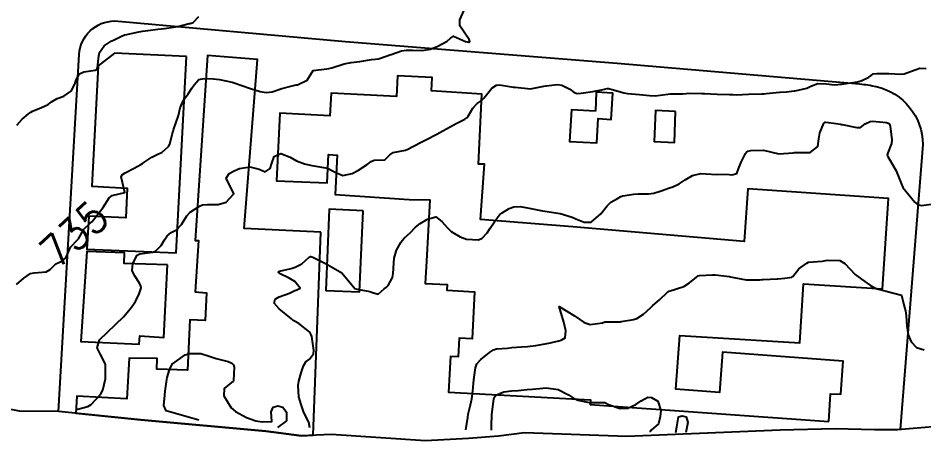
# Model space of a CAD drawing. Header units: metres. Extents: x 307586 to 320046, y 7427249 to 7434250.
# Drawn here: x 309551.4 to 309667.9, y 7432319.6 to 7432374 of the extents above; entities that cross this region are included whole.
import ezdxf
from ezdxf.enums import TextEntityAlignment as Align

# ---------------------------------------------------------------- set-up
doc = ezdxf.new("R2010")
doc.units = ezdxf.units.M
doc.header["$MEASUREMENT"] = 0
for name, color, linetype in [('Area', 45, 'Continuous'), ('Cotas', 45, 'Continuous'), ('Curvas de Nivel 1m', 11, 'Continuous'), ('Curvas de Nivel 5m', 15, 'Continuous'), ('Edificações', 30, 'Continuous'), ('Vias Primárias', 230, 'Continuous')]:
    doc.layers.add(name, color=color, linetype=linetype)
doc.styles.add('Style-STANDARD', font='STANDARD.shx')

msp = doc.modelspace()

# ---------------------------------------------------------------- linework, layer by layer
at = {"layer": 'Area'}
msp.add_polyline3d([(309672.61, 7432321.69, 738.23), (309664.49, 7432321, 738.49), (309661.52, 7432321.01, 738.52), (309656.5, 7432321.15, 742.46), (309649.4, 7432320.98, 742.25), (309629.7, 7432320.15, 740.94), (309616.56, 7432320.63, 742.01), (309613.21, 7432320.18, 742.73), (309609.35, 7432319.91, 737.92), (309603.81, 7432319.58, 743.85), (309591.67, 7432320.4, 737.35), (309587.87, 7432320.25, 740.09), (309583.28, 7432320.82, 740.13), (309567.23, 7432322.31, 739.16), (309556.63, 7432323.36, 739.36), (309551.61, 7432323.42, 735.65), (309546.29, 7432324.45, 735.35)], dxfattribs=at)
at = {"layer": 'Curvas de Nivel 1m', "flags": 128}
for points, elevation in [([(309551.27, 7432360.22), (309551.97, 7432361), (309552.78, 7432361.68), (309553.07, 7432361.9), (309553.29, 7432362.04), (309554.46, 7432362.5), (309555.3, 7432362.9), (309555.74, 7432363.22), (309556.46, 7432363.64), (309557.32, 7432363.97), (309558.32, 7432364.62), (309558.79, 7432365.62), (309558.9, 7432366.06), (309559.35, 7432366.81), (309559.87, 7432367.09), (309561.36, 7432367.28), (309561.57, 7432367.37), (309561.66, 7432367.58), (309561.8, 7432369.15), (309561.91, 7432369.57), (309562.52, 7432370.44), (309563.4, 7432371.03), (309563.77, 7432371.19), (309564.46, 7432371.55), (309565.12, 7432371.83), (309565.41, 7432371.9), (309566.73, 7432372.2), (309567.42, 7432372.34), (309568.46, 7432372.46), (309569.42, 7432372.56), (309570.24, 7432372.67), (309571.42, 7432372.83), (309571.97, 7432372.91), (309573.43, 7432373.29), (309573.55, 7432373.32), (309573.94, 7432373.43), (309574.67, 7432374.2)], 734), ([(309558.94, 7432323.61), (309560.41, 7432324.02), (309560.84, 7432324.25), (309562.05, 7432325.57), (309562.32, 7432326.11), (309562.66, 7432327.56), (309562.66, 7432329.33), (309562.61, 7432329.56), (309562.03, 7432330.69), (309561.58, 7432331.58), (309561.91, 7432332.61), (309562.95, 7432333.56), (309563.94, 7432334.57), (309564.97, 7432335.54), (309565.89, 7432336.63), (309566.53, 7432337.52), (309567.01, 7432338.51), (309567.26, 7432339.27), (309567.23, 7432339.51), (309567.03, 7432339.9), (309566.38, 7432340.87), (309566.12, 7432341.52), (309566.17, 7432342.41), (309566.75, 7432343.51), (309567.07, 7432343.64), (309568.71, 7432343.86), (309569.08, 7432344), (309569.82, 7432344.75), (309570.24, 7432345.48), (309570.6, 7432345.98), (309571.11, 7432346.4), (309571.8, 7432346.77), (309572.44, 7432347.45), (309573.13, 7432348.55), (309573.56, 7432349.02), (309574.14, 7432349.43), (309574.77, 7432349.8), (309575.15, 7432349.95), (309575.75, 7432350.01), (309577.15, 7432350.02), (309578.2, 7432350.33), (309579.16, 7432351.37), (309578.2, 7432353.38), (309578.59, 7432353.99), (309579.2, 7432354.34), (309579.92, 7432354.65), (309581.21, 7432354.86), (309582.43, 7432354.56), (309583.2, 7432354.2), (309583.86, 7432354.66), (309584.06, 7432355.31), (309584.36, 7432356.18), (309585.23, 7432356.59), (309586.41, 7432356.1), (309587.22, 7432355.61), (309588.25, 7432355.26), (309589.21, 7432355.04), (309589.46, 7432355), (309591.21, 7432354.67), (309592.18, 7432354.19), (309593.2, 7432353.76), (309594.4, 7432353.99), (309595.21, 7432354.43), (309596.3, 7432355.16), (309596.81, 7432355.56), (309597.22, 7432355.7), (309598.59, 7432355.77), (309599.23, 7432356.4), (309599.64, 7432356.72), (309601.24, 7432357.01), (309601.32, 7432357.03), (309601.47, 7432357.11), (309603.25, 7432358.03), (309603.95, 7432358.38), (309605.26, 7432359.06), (309607.27, 7432360.18), (309607.83, 7432360.47), (309608.88, 7432361.01), (309609.12, 7432361.17), (309609.29, 7432361.4), (309609.89, 7432362.42), (309610.46, 7432363), (309610.96, 7432363.35), (309611.32, 7432363.69), (309612.36, 7432364.97), (309612.94, 7432365.37), (309613.34, 7432365.4), (309615.14, 7432365.13), (309615.34, 7432365.11), (309617.33, 7432364.91), (309619.01, 7432365.22), (309619.34, 7432365.27), (309620.78, 7432365.44), (309621.34, 7432365.38), (309622.39, 7432364.85), (309622.91, 7432364.43), (309623.33, 7432364.28), (309623.83, 7432364.33), (309625.33, 7432364.55), (309626.64, 7432364.8), (309627.17, 7432364.96), (309627.34, 7432364.96), (309628, 7432364.78), (309629.33, 7432364.39), (309629.8, 7432364.3), (309631.33, 7432364.15), (309632.61, 7432364.02), (309633.33, 7432363.99), (309633.97, 7432364.07), (309635.33, 7432364.27), (309636.91, 7432364.26), (309637.33, 7432364.31), (309637.65, 7432364.35), (309639.33, 7432364.31), (309639.69, 7432364.29), (309641.33, 7432364.22), (309642.89, 7432364.17), (309643.33, 7432364.15), (309643.78, 7432364.14), (309645.33, 7432364.19), (309647.05, 7432364.27), (309647.33, 7432364.27), (309647.6, 7432364.28), (309649.33, 7432364.45), (309649.41, 7432364.45), (309650.23, 7432364.52), (309651.22, 7432364.63), (309651.33, 7432364.64), (309652.85, 7432364.98), (309653.34, 7432365.22), (309654.24, 7432365.58), (309655.35, 7432365.54), (309656.36, 7432365.43), (309657.35, 7432365.5), (309658.14, 7432365.63), (309659.35, 7432365.81), (309659.83, 7432365.93), (309660.82, 7432366.4), (309661.13, 7432366.63), (309661.37, 7432366.82), (309661.88, 7432366.89), (309663.37, 7432366.89), (309664.94, 7432366.77), (309665.37, 7432366.81), (309666.15, 7432367.11), (309667.38, 7432367.55), (309668.17, 7432367.51)], 736), ([(309588.95, 7432321.25), (309588.81, 7432321.98), (309588.16, 7432323.26), (309587.83, 7432324.27), (309587.54, 7432325.26), (309587.44, 7432326.7), (309587.54, 7432327.26), (309587.81, 7432328.35), (309588.11, 7432329.26), (309588.42, 7432329.74), (309588.91, 7432330.1), (309589.4, 7432330.77), (309589.46, 7432331.24), (309589.19, 7432333.01), (309589.12, 7432333.25), (309588.96, 7432333.59), (309587.54, 7432334.69), (309586.97, 7432335), (309586.79, 7432335.1), (309586.57, 7432335.28), (309584.99, 7432336.59), (309584.35, 7432337.31), (309584.49, 7432337.83), (309585.01, 7432338.11), (309586.34, 7432338.61), (309587.02, 7432338.92), (309587.27, 7432339.02), (309587.71, 7432339.26), (309587.03, 7432340.1), (309586.28, 7432340.52), (309585.04, 7432341.11), (309584.88, 7432341.3), (309584.96, 7432341.39), (309585.04, 7432341.42), (309586.56, 7432341.77), (309587.05, 7432341.93), (309587.93, 7432342.39), (309588.87, 7432343.25), (309589.01, 7432343.32), (309589.07, 7432343.31), (309589.31, 7432343.25), (309591.06, 7432342.36), (309593.04, 7432341.2), (309594.74, 7432339.18), (309595.02, 7432339.12), (309596.67, 7432338.81), (309597.02, 7432338.67), (309597.71, 7432338.45), (309598.5, 7432339.14), (309598.78, 7432339.38), (309599.03, 7432339.59), (309599.56, 7432340.6), (309599.64, 7432341.12), (309599.72, 7432342.47), (309599.8, 7432343.12), (309600.09, 7432344.12), (309600.65, 7432345.11), (309600.82, 7432345.39), (309601.1, 7432345.74), (309601.83, 7432346.38), (309602.51, 7432347.09), (309603.13, 7432347.57), (309604.07, 7432348.14), (309605.14, 7432348.43), (309605.92, 7432347.84), (309606.58, 7432347.04), (309607.12, 7432346.55), (309608.29, 7432345.83), (309609.1, 7432345.55), (309610.61, 7432345.48), (309611.1, 7432345.69), (309611.72, 7432346.37), (309612.13, 7432346.97), (309613.14, 7432348.47), (309613.37, 7432348.73), (309613.67, 7432348.95), (309614.59, 7432349.5), (309615.15, 7432349.73), (309615.98, 7432349.76), (309617.15, 7432349.52), (309618.85, 7432349.19), (309619.15, 7432349.15), (309621.14, 7432348.87), (309622.66, 7432348.37), (309623.14, 7432348.18), (309624.23, 7432347.73), (309625.13, 7432347.75), (309626.36, 7432348.8), (309627.15, 7432349.86), (309627.63, 7432350.31), (309628.5, 7432350.78), (309628.92, 7432351.02), (309629.17, 7432351.13), (309630.58, 7432351.35), (309631.17, 7432351.38), (309632.5, 7432351.4), (309633.17, 7432351.47), (309634.11, 7432351.78), (309635.18, 7432352.15), (309635.61, 7432352.27), (309636.41, 7432352.68), (309637.2, 7432353.2), (309638.12, 7432353.74), (309639.21, 7432354), (309639.91, 7432353.94), (309641.21, 7432353.86), (309642.5, 7432353.91), (309643.21, 7432353.84), (309643.82, 7432353.98), (309644.06, 7432354.59), (309644.38, 7432355.44), (309644.96, 7432356.58), (309645.09, 7432356.74), (309645.25, 7432356.87), (309645.64, 7432356.96), (309647.25, 7432356.99), (309649.24, 7432356.53), (309651.09, 7432356.67), (309651.24, 7432356.69), (309651.43, 7432356.69), (309653.25, 7432356.72), (309654.25, 7432357.47), (309654.38, 7432358.47), (309654.49, 7432359.25), (309655.03, 7432360.46), (309655.16, 7432360.59), (309655.29, 7432360.61), (309656.63, 7432360.44), (309657.18, 7432360.33), (309657.28, 7432360.32), (309657.39, 7432360.32), (309659.28, 7432359.92), (309659.75, 7432359.93), (309660.33, 7432360.4), (309660.97, 7432360.71), (309661.29, 7432360.74), (309663.09, 7432360.56), (309663.28, 7432360.5), (309663.45, 7432360.36), (309663.56, 7432360.08), (309663.77, 7432358.35), (309663.74, 7432357.87), (309663.25, 7432356.64), (309663.18, 7432356.36), (309663.24, 7432356.2), (309664.32, 7432354.35), (309665.11, 7432352.43), (309665.13, 7432352.34), (309665.19, 7432352.21), (309666.74, 7432350.32), (309666.96, 7432350.11), (309667.16, 7432349.98), (309667.58, 7432349.89), (309669.16, 7432350.08)], 737), ([(309608.99, 7432321.01), (309609.24, 7432322.6), (309609.3, 7432323.01), (309609.6, 7432324.24), (309609.78, 7432325), (309609.89, 7432325.98), (309610, 7432327), (309610.09, 7432327.8), (309610.24, 7432329), (309610.41, 7432329.49), (309610.91, 7432330.05), (309612.03, 7432330.97), (309612.57, 7432331.32), (309612.93, 7432331.42), (309614.34, 7432331.54), (309614.93, 7432331.59), (309616.16, 7432331.7), (309616.94, 7432331.75), (309617.98, 7432331.86), (309618.94, 7432332.02), (309619.66, 7432332.16), (309620.95, 7432332.48), (309621.25, 7432332.57), (309621.75, 7432332.86), (309621.87, 7432333.77), (309621.6, 7432334.86), (309621, 7432336.87), (309622.99, 7432335.68), (309624.22, 7432334.83), (309624.97, 7432334.57), (309626.57, 7432334.8), (309626.87, 7432334.89), (309626.97, 7432334.91), (309628.83, 7432334.92), (309628.98, 7432334.93), (309630.54, 7432335.2), (309630.98, 7432335.35), (309631.82, 7432335.91), (309632.74, 7432336.72), (309633.01, 7432336.95), (309633.92, 7432337.8), (309634.9, 7432338.7), (309634.97, 7432338.76), (309635.02, 7432338.79), (309635.16, 7432338.84), (309637.03, 7432339.47), (309637.77, 7432339.93), (309638.67, 7432340.65), (309638.88, 7432340.82), (309639.05, 7432340.89), (309640.71, 7432340.97), (309641.05, 7432340.97), (309642.9, 7432340.74), (309643.04, 7432340.71), (309643.45, 7432340.6), (309645.04, 7432340.31), (309646.81, 7432340.32), (309647.04, 7432340.34), (309647.24, 7432340.35), (309649.04, 7432340.43), (309649.13, 7432340.44), (309650.02, 7432340.52), (309650.9, 7432340.66), (309651.05, 7432340.76), (309651.82, 7432341.74), (309652.83, 7432342.48), (309653.07, 7432342.57), (309654.81, 7432342.73), (309655.08, 7432342.76), (309655.46, 7432342.83), (309657.08, 7432342.82), (309657.72, 7432342.42), (309659.05, 7432341.02), (309659.85, 7432340.4), (309661.03, 7432339.59), (309661.83, 7432339.17), (309663.03, 7432338.85), (309665.02, 7432338.34), (309665.41, 7432336.74), (309665.53, 7432336.33), (309665.63, 7432335.7), (309665.7, 7432334.33), (309665.88, 7432333.24), (309666.27, 7432332.32), (309666.94, 7432331.6), (309667.94, 7432331.3)], 738), ([(309574.65, 7432322.25), (309570.49, 7432323.47), (309570.19, 7432324.12), (309570.29, 7432325.48), (309570.33, 7432326), (309570.55, 7432327.47), (309570.62, 7432327.74), (309570.9, 7432328.74), (309571.24, 7432329.46), (309572.91, 7432330.64), (309573.51, 7432330.84), (309574.92, 7432330.82), (309576, 7432330.49), (309576.91, 7432330.19), (309578.46, 7432329.82), (309578.91, 7432329.6), (309579.11, 7432329.37), (309579.2, 7432329.07), (309579.12, 7432327.37), (309579.07, 7432327.18), (309578.88, 7432327.08), (309577.91, 7432326.34), (309577.88, 7432325.38), (309578.84, 7432323.82), (309579.39, 7432323.36), (309580.82, 7432322.6), (309581.99, 7432322.15), (309582.81, 7432322.02), (309584.04, 7432322.08), (309583.96, 7432323.31), (309584.21, 7432323.93), (309584.84, 7432324.1), (309585.46, 7432323.92), (309585.93, 7432323.28), (309585.94, 7432322.16), (309584.8, 7432321.3)], 737), ([(309612.31, 7432320.97), (309612.31, 7432321.47), (309612.33, 7432322.97), (309612.55, 7432324.66), (309612.61, 7432324.96), (309612.66, 7432325.16), (309612.86, 7432325.49), (309613.9, 7432325.92), (309614.87, 7432326.02), (309615.72, 7432326.07), (309616.87, 7432326.18), (309617.55, 7432326.23), (309618.88, 7432326.38), (309619.34, 7432326.42), (309620.87, 7432326.18), (309622.21, 7432325.5), (309622.86, 7432325.09), (309623.39, 7432324.83), (309624.85, 7432324.54), (309626.59, 7432324.54), (309626.85, 7432324.52), (309627.36, 7432324.27), (309628.84, 7432323.74), (309629.82, 7432323.78), (309630.85, 7432324.28), (309631.55, 7432324.74), (309632.39, 7432325.2), (309632.86, 7432325.18), (309633.68, 7432324.71), (309634.05, 7432323.5), (309633.97, 7432322.71), (309633.76, 7432321.77), (309632.81, 7432320.98), (309632.71, 7432320.81), (309632.73, 7432320.72)], 739), ([(309636, 7432320.68), (309636.11, 7432321.39), (309636.33, 7432322.68), (309636.83, 7432322.83), (309637.31, 7432322.67), (309637.55, 7432321.94), (309637.3, 7432320.67)], 739)]:
    msp.add_lwpolyline(points, dxfattribs=dict(at, elevation=elevation))
at = {"layer": 'Curvas de Nivel 5m', "elevation": 735, "flags": 128}
msp.add_lwpolyline([(309551.24, 7432339.7), (309552.19, 7432340.53), (309553.04, 7432341.11), (309553.5, 7432341.22), (309555.04, 7432341.33), (309555.55, 7432341.65), (309556.3, 7432342.39), (309557.06, 7432342.71), (309557.56, 7432343.13), (309557.8, 7432343.62), (309558.16, 7432344.54), (309559.09, 7432345.45), (309559.16, 7432345.54), (309559.18, 7432345.61), (309559.87, 7432346.85), (309560.69, 7432347.59), (309560.93, 7432347.79), (309561.13, 7432348.03), (309562.31, 7432349.57), (309563.16, 7432350.87), (309563.53, 7432351.19), (309565.16, 7432351.54), (309564.68, 7432353.55), (309564.87, 7432353.87), (309565.2, 7432354.07), (309566.36, 7432354.68), (309567.21, 7432355.16), (309567.42, 7432355.3), (309567.74, 7432355.5), (309568.61, 7432356.11), (309569.23, 7432356.4), (309569.96, 7432356.75), (309570.76, 7432357.47), (309570.93, 7432357.79), (309571.26, 7432359.02), (309571.37, 7432359.47), (309571.43, 7432359.63), (309572.06, 7432361.46), (309572.28, 7432362.47), (309572.71, 7432363.45), (309573.32, 7432364.25), (309573.79, 7432364.98), (309574.05, 7432365.43), (309574.69, 7432366.08), (309575.35, 7432366.24), (309576.56, 7432366.18), (309577.34, 7432366.09), (309578.97, 7432365.75), (309579.34, 7432365.63), (309580.09, 7432365.36), (309581.33, 7432364.94), (309582.56, 7432364.57), (309583.32, 7432364.44), (309584.11, 7432364.53), (309585.33, 7432364.92), (309586.66, 7432365.28), (309587.2, 7432365.4), (309587.34, 7432365.43), (309588.6, 7432366), (309589.36, 7432367.25), (309591.14, 7432367.46), (309591.37, 7432367.5), (309591.77, 7432367.62), (309593.37, 7432368.12), (309594.27, 7432368.29), (309595.38, 7432368.4), (309596.89, 7432368.67), (309597.38, 7432368.73), (309597.75, 7432368.77), (309598.9, 7432369.13), (309599.24, 7432369.27), (309599.38, 7432369.33), (309600.72, 7432369.79), (309601.39, 7432369.89), (309602.15, 7432369.86), (309603.39, 7432369.84), (309604.47, 7432369.99), (309605.4, 7432370.37), (309606.59, 7432371.04), (309607.03, 7432371.42), (309607.41, 7432371.69), (309608.95, 7432371.01), (309609.4, 7432370.89), (309609.49, 7432370.92), (309609.53, 7432371.01), (309609.41, 7432371.24), (309608.24, 7432373.02), (309608.21, 7432373.79), (309608.8, 7432375.02)], dxfattribs=at)
at = {"layer": 'Edificações'}
for points in [[(309590.37, 7432346.43), (309580.48, 7432346.9), (309582.21, 7432368.67), (309575.77, 7432369.18), (309574.22, 7432345.39), (309574.64, 7432345.37), (309574.2, 7432338.75), (309575.65, 7432338.66), (309575.47, 7432335.07), (309573.5, 7432335.17), (309573.23, 7432328.67), (309569.27, 7432328.83), (309569.32, 7432330.18), (309565.72, 7432330.25), (309565.43, 7432324.98), (309558.99, 7432325.33), (309558.84, 7432323.14), (309567.23, 7432322.31), (309583.28, 7432320.82), (309587.87, 7432320.25), (309589.37, 7432320.31)], [(309573.1, 7432369.05), (309563.83, 7432369.47), (309561.71, 7432367.84), (309560.91, 7432352.36), (309565.47, 7432352.13), (309565.27, 7432348.28), (309560.51, 7432348.53), (309560.29, 7432344.28), (309571.77, 7432343.77)], [(309655.67, 7432322.06), (309655.88, 7432325.65), (309657.2, 7432325.59), (309657.51, 7432329.86), (309642, 7432331.01), (309641.62, 7432325.82), (309636.01, 7432326.23), (309636.52, 7432333.14), (309651.92, 7432332.19), (309652.4, 7432339.79), (309662.57, 7432339.16), (309663.33, 7432350.78), (309645.25, 7432352.04), (309644.78, 7432345.23), (309622.77, 7432347.13), (309610.88, 7432348.06), (309611.39, 7432355.19), (309610.63, 7432355.19), (309611.05, 7432364.22), (309604.57, 7432364.66), (309604.65, 7432366.36), (309600.22, 7432366.58), (309600.08, 7432363.9), (309591.68, 7432364.32), (309591.53, 7432361.43), (309585.1, 7432361.75), (309584.66, 7432353.04), (309591.15, 7432352.82), (309591.35, 7432356.44), (309592.44, 7432356.38), (309592.22, 7432351.31), (309601.73, 7432350.65), (309604.36, 7432350.63), (309603.93, 7432342.71), (309603.78, 7432339.86), (309606.59, 7432339.71), (309606.55, 7432338.98), (309610.13, 7432338.79), (309609.8, 7432332.72), (309608.15, 7432332.8), (309608.02, 7432330.4), (309607.03, 7432330.45), (309606.78, 7432325.84), (309625.02, 7432324.85), (309624.99, 7432324.27)], [(309625.69, 7432362.02), (309622.57, 7432362.2), (309622.34, 7432358.13), (309625.86, 7432357.93), (309626.03, 7432361.06), (309627.7, 7432360.96), (309627.88, 7432364.35), (309625.76, 7432364.45)], [(309635.97, 7432361.99), (309633.37, 7432362.1), (309633.2, 7432358.11), (309635.81, 7432358)], [(309595.79, 7432349.2), (309591.43, 7432349.43), (309591.01, 7432338.92), (309595.33, 7432338.75)], [(309570.63, 7432342.24), (309565.07, 7432342.43), (309565.1, 7432343.77), (309560.27, 7432343.96), (309559.49, 7432332.39), (309567.01, 7432332.02), (309567.08, 7432333.12), (309570.19, 7432332.91)]]:
    msp.add_lwpolyline(points, close=True, dxfattribs=at)
at = {"layer": 'Vias Primárias', "elevation": 739.36}
msp.add_lwpolyline([(309556.63, 7432323.36), (309559.28, 7432369.31, -0.3964), (309563.84, 7432373.63), (309593.51, 7432371), (309628.46, 7432368.2), (309659.62, 7432365.53, -0.034524), (309661.77, 7432365.19, -0.348155), (309667.75, 7432357.74), (309664.86, 7432321.03)], format="xyb", dxfattribs=at)

# ---------------------------------------------------------------- texts
at = {"layer": 'Cotas', "style": 'Style-STANDARD'}
msp.add_text('735', height=4, rotation=42.4581, dxfattribs=at).set_placement((309558.63, 7432346.22, 735), align=Align.MIDDLE_CENTER)

doc.saveas('drawing.dxf')
